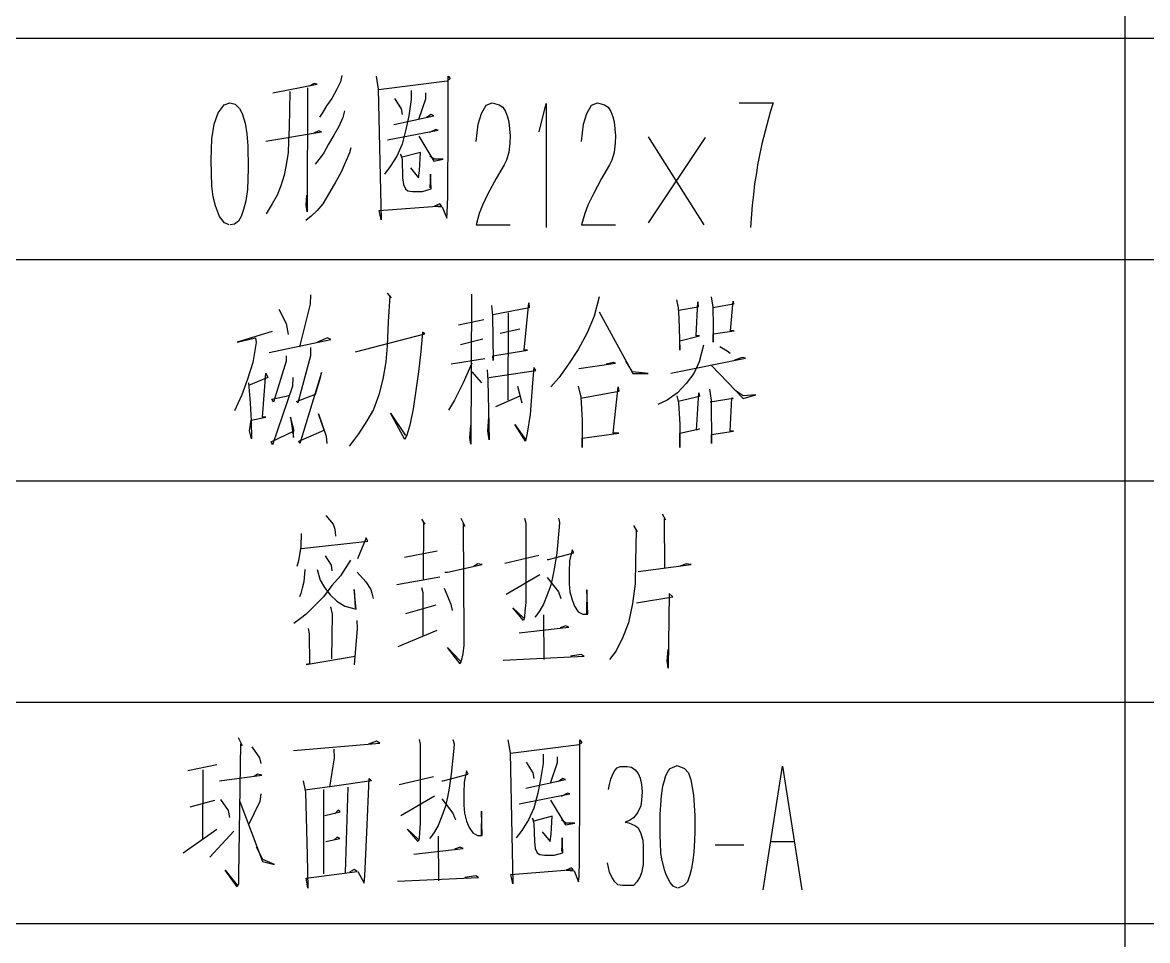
# Model space of a CAD drawing. Extents: x 0 to 2376, y 0 to 3364.
# Drawn here: x 1836.5 to 1978.8, y 961.8 to 1078 of the extents above; entities that cross this region are included whole.
import ezdxf

# ---------------------------------------------------------------- set-up
doc = ezdxf.new("R2010")
doc.units = 0
doc.header["$MEASUREMENT"] = 0
doc.layers.add('6', color=7, linetype='Continuous')
doc.layers.add('9', color=7, linetype='Continuous')

# ---------------------------------------------------------------- blocks, each defined once
blk = doc.blocks.new('BLKENT225')
at = {"layer": '9', "color": 2, "linetype": 'Continuous'}
for p, q in [((1863.79, 987.529), (1864.31, 986.51)), ((1864.1, 986.745), (1863.84, 970.118)), ((1864.31, 986.51), (1864.1, 986.745)), ((1865.52, 986.353), (1866.51, 984.941)), ((1870.8, 985.882), (1881.73, 986.824)), ((1881.31, 987.059), (1880.31, 986.667)), ((1881.73, 986.824), (1881.31, 987.059)), ((1886.69, 987.294), (1886.85, 986.667)), ((1886.85, 986.667), (1886.85, 976.627)), ((1890.98, 987.294), (1891.14, 986.745)), ((1891.14, 986.745), (1891.09, 986.196)), ((1897.93, 987.216), (1898.2, 985.569)), ((1906.93, 986.588), (1898.25, 985.49)), ((1907.29, 986.902), (1906.93, 986.588)), ((1907.03, 980.706), (1907.03, 987.216)), ((1907.03, 987.216), (1907.29, 986.902)), ((1866.51, 984.941), (1866.67, 984.235)), ((1875.97, 984.941), (1875.35, 981.255)), ((1875.92, 986.039), (1875.97, 984.941)), ((1891.09, 986.196), (1890.77, 982.902)), ((1898.2, 985.569), (1898.56, 969.02)), ((1902.38, 985.412), (1902.38, 984.235)), ((1904.16, 985.098), (1904.16, 984.314)), ((1861.12, 984.078), (1857.46, 983.294)), ((1859.35, 974.667), (1859.4, 983.451)), ((1900.24, 984.392), (1901.07, 983.059)), ((1902.38, 984.235), (1902.07, 982.196)), ((1904.16, 984.314), (1903.27, 981.725)), ((1911.45, 983.36), (1911.76, 983.68)), ((1911.76, 983.68), (1912.13, 983.84)), ((1912.13, 983.84), (1913.02, 983.84)), ((1913.02, 983.84), (1913.57, 983.76)), ((1913.57, 983.76), (1914.04, 983.44)), ((1914.04, 983.44), (1914.41, 982.96)), ((1918.2, 983.28), (1918.46, 983.6)), ((1918.46, 983.6), (1919.35, 984)), ((1919.35, 984), (1920.29, 983.6)), ((1920.29, 983.6), (1920.76, 983.04)), ((1930.22, 968.24), (1932.65, 983.92)), ((1932.65, 983.92), (1935.11, 968.24)), ((1861.44, 982.039), (1866.82, 982.745)), ((1866.25, 982.902), (1865.83, 982.588)), ((1866.82, 982.745), (1866.25, 982.902)), ((1872.05, 982.039), (1872.31, 980.627)), ((1880.68, 982.039), (1875.71, 981.333)), ((1880.1, 975.529), (1880.37, 982.353)), ((1880.37, 982.353), (1880.68, 982.039)), ((1884.18, 981.569), (1888.52, 982.588)), ((1889.57, 982.039), (1889.73, 982.039)), ((1889.73, 982.039), (1892.92, 982.902)), ((1890.77, 982.902), (1890.51, 981.098)), ((1892.71, 983.294), (1892.39, 981.882)), ((1892.92, 982.902), (1892.71, 983.294)), ((1900.18, 981.098), (1905.2, 982.196)), ((1901.07, 983.059), (1901.23, 982.353)), ((1902.07, 982.196), (1901.7, 980.471)), ((1904.89, 982.353), (1904.31, 981.961)), ((1905.2, 982.196), (1904.89, 982.353)), ((1910.8, 981.6), (1910.95, 982.24)), ((1910.95, 982.24), (1911.22, 982.88)), ((1911.22, 982.88), (1911.45, 983.36)), ((1914.41, 982.96), (1914.67, 982.4)), ((1914.67, 982.4), (1914.85, 981.6)), ((1917.54, 981.36), (1917.73, 982.08)), ((1917.73, 982.08), (1917.91, 982.72)), ((1917.91, 982.72), (1918.2, 983.28)), ((1920.76, 983.04), (1921.05, 982.16)), ((1921.05, 982.16), (1921.41, 980.24)), ((1875.71, 981.333), (1872.26, 980.863)), ((1872.31, 980.627), (1872.52, 972.627)), ((1874.61, 980.941), (1874.61, 970.275)), ((1877.7, 981.255), (1877.33, 970.431)), ((1890.51, 981.098), (1890.3, 980)), ((1892.39, 981.882), (1892.34, 980.549)), ((1892.34, 980.549), (1892.34, 978.98)), ((1906.98, 971.922), (1907.03, 980.706)), ((1910.64, 980.96), (1910.8, 981.6)), ((1914.85, 981.6), (1914.93, 980.64)), ((1914.93, 980.64), (1914.85, 979.6)), ((1917.36, 980.16), (1917.54, 981.36)), ((1857.73, 978.745), (1860.86, 979.608)), ((1861.59, 979.686), (1862.54, 978.275)), ((1864, 979.451), (1866.88, 971.843)), ((1866.56, 979.451), (1865.1, 976.471)), ((1866.67, 980.392), (1866.56, 979.451)), ((1884.39, 977.647), (1888.63, 980.157)), ((1889.57, 979.765), (1890.98, 977.961)), ((1890.3, 980), (1890.04, 978.824)), ((1899.35, 979.137), (1905.78, 980.392)), ((1901.7, 980.471), (1901.23, 978.588)), ((1903.32, 979.608), (1905.2, 976.471)), ((1905.46, 980.471), (1904.68, 980.078)), ((1905.78, 980.392), (1905.46, 980.471)), ((1914.85, 979.6), (1914.75, 978.88)), ((1917.2, 977.84), (1917.36, 980.16)), ((1921.41, 980.24), (1921.57, 977.68)), ((1862.54, 978.275), (1862.69, 977.412)), ((1874.77, 977.647), (1876.71, 978.118)), ((1876.44, 978.353), (1876.03, 977.882)), ((1876.71, 978.118), (1876.44, 978.353)), ((1890.04, 978.824), (1889.57, 977.569)), ((1890.98, 977.961), (1891.29, 977.098)), ((1892.34, 978.98), (1892.44, 977.961)), ((1892.44, 977.961), (1892.71, 976.941)), ((1894.59, 978.196), (1894.54, 975.137)), ((1894.69, 975.137), (1894.59, 978.196)), ((1901.23, 978.588), (1900.55, 977.098)), ((1914.33, 978), (1913.8, 977.36)), ((1914.75, 978.88), (1914.33, 978)), ((1917.2, 975.04), (1917.2, 977.84)), ((1886.85, 976.627), (1886.75, 975.529)), ((1889.1, 976.392), (1888.63, 975.608)), ((1889.57, 977.569), (1889.1, 976.392)), ((1892.71, 976.941), (1893.02, 976.157)), ((1900.55, 977.098), (1899.71, 975.765)), ((1901.23, 976.941), (1901.02, 977.333)), ((1901.02, 977.333), (1901.23, 976.706)), ((1903.53, 977.569), (1901.23, 976.941)), ((1901.23, 976.706), (1901.28, 974.353)), ((1903.42, 975.294), (1903.53, 977.569)), ((1905.26, 976.706), (1904.73, 977.098)), ((1905.2, 976.471), (1906.41, 976.706)), ((1906.41, 976.706), (1905.26, 976.706)), ((1913.33, 977.04), (1912.76, 976.8)), ((1912.76, 976.8), (1913.23, 976.72)), ((1913.23, 976.72), (1913.99, 976.4)), ((1913.8, 977.36), (1913.33, 977.04)), ((1913.99, 976.4), (1914.35, 976.16)), ((1921.57, 977.68), (1921.57, 975.6)), ((1856.84, 972.941), (1861.12, 975.922)), ((1860.24, 972.392), (1863.27, 975.686)), ((1876.34, 974.902), (1875.97, 974.588)), ((1876.65, 974.745), (1876.34, 974.902)), ((1879.84, 970.039), (1880.1, 975.529)), ((1886.59, 974.353), (1885.23, 975.922)), ((1885.23, 975.922), (1886.59, 974.667)), ((1886.75, 975.529), (1886.69, 974.745)), ((1888.26, 975.059), (1888, 974.745)), ((1888.63, 975.608), (1888.26, 975.059)), ((1889.1, 975.059), (1889.15, 969.412)), ((1893.02, 976.157), (1893.49, 975.451)), ((1893.49, 975.451), (1894.07, 975.137)), ((1894.07, 975.137), (1894.69, 975.137)), ((1899.71, 975.765), (1898.98, 974.824)), ((1902.27, 975.608), (1903.27, 974.353)), ((1903.27, 974.353), (1903.42, 975.294)), ((1914.35, 976.16), (1914.69, 975.52)), ((1914.69, 975.52), (1914.98, 974.56)), ((1917.23, 974.24), (1917.2, 975.04)), ((1921.57, 975.6), (1921.54, 974.48)), ((1866.93, 972.078), (1866.14, 973.647)), ((1874.88, 974.353), (1876.65, 974.745)), ((1886.01, 972.784), (1892.29, 973.49)), ((1886.69, 974.745), (1886.59, 974.353)), ((1891.87, 973.647), (1891.19, 973.412)), ((1892.29, 973.49), (1891.87, 973.647)), ((1901.28, 974.353), (1901.39, 973.49)), ((1901.39, 973.49), (1901.65, 972.941)), ((1904.78, 974.824), (1904.73, 973.098)), ((1904.89, 972.941), (1904.78, 974.824)), ((1914.98, 974.56), (1915.06, 973.68)), ((1915.06, 973.68), (1915.06, 972.16)), ((1917.28, 972.88), (1917.23, 974.24)), ((1921.54, 974.48), (1921.44, 973.04)), ((1927.79, 973.92), (1924.16, 973.92)), ((1934.09, 974.32), (1931.14, 974.32)), ((1868.39, 971.451), (1866.93, 972.078)), ((1872.52, 972.627), (1872.63, 968.471)), ((1901.65, 972.941), (1901.96, 972.706)), ((1901.96, 972.706), (1902.54, 972.627)), ((1902.54, 972.627), (1903.79, 972.627)), ((1903.79, 972.627), (1904.89, 972.941)), ((1915.06, 972.16), (1915.03, 971.44)), ((1917.41, 972.16), (1917.28, 972.88)), ((1917.73, 970.8), (1917.41, 972.16)), ((1921.44, 973.04), (1921.31, 972)), ((1863.69, 968.627), (1862.17, 970.745)), ((1862.17, 970.745), (1863.69, 968.863)), ((1866.88, 971.843), (1868.39, 971.451)), ((1872.42, 969.725), (1878.85, 970.588)), ((1878.48, 970.824), (1877.91, 970.51)), ((1878.85, 970.588), (1878.48, 970.824)), ((1878.95, 970.588), (1879.74, 969.098)), ((1898.3, 970.196), (1906.2, 970.824)), ((1905.99, 971.059), (1905.31, 970.745)), ((1905.31, 970.745), (1906.3, 970.667)), ((1906.2, 970.824), (1905.99, 971.059)), ((1906.3, 970.667), (1906.88, 969.255)), ((1906.93, 969.961), (1906.98, 971.922)), ((1910.8, 970.48), (1910.54, 971.68)), ((1915.03, 971.44), (1914.85, 970.4)), ((1917.93, 970.16), (1917.73, 970.8)), ((1921.15, 970.96), (1920.94, 970.16)), ((1921.31, 972), (1921.15, 970.96)), ((1863.84, 970.118), (1863.84, 969.02)), ((1872.63, 968.471), (1872.42, 969.725)), ((1879.74, 969.098), (1879.84, 970.039)), ((1883.97, 969.333), (1894.22, 969.804)), ((1893.86, 970.039), (1892.5, 969.804)), ((1894.22, 969.804), (1893.86, 970.039)), ((1898.56, 969.02), (1898.3, 970.196)), ((1906.88, 969.255), (1906.93, 969.961)), ((1911.06, 969.84), (1910.8, 970.48)), ((1911.45, 969.28), (1911.06, 969.84)), ((1911.84, 968.88), (1911.45, 969.28)), ((1914.25, 969.28), (1913.8, 968.8)), ((1914.61, 969.84), (1914.25, 969.28)), ((1914.85, 970.4), (1914.61, 969.84)), ((1918.46, 969.2), (1917.93, 970.16)), ((1918.85, 968.72), (1918.46, 969.2)), ((1920.63, 969.28), (1920.18, 968.8)), ((1920.94, 970.16), (1920.63, 969.28)), ((1863.84, 969.02), (1863.69, 968.627)), ((1912.44, 968.8), (1911.84, 968.88)), ((1913.8, 968.8), (1912.44, 968.8)), ((1919.37, 968.48), (1918.85, 968.72)), ((1920.18, 968.8), (1919.48, 968.48))]:
    blk.add_line(p, q, dxfattribs=at)
blk = doc.blocks.new('BLKENT226')
at = {"layer": '9', "color": 2, "linetype": 'Continuous'}
for p, q in [((1874.88, 1015.61), (1875.82, 1014.51)), ((1887.01, 1015.14), (1887.42, 1014.51)), ((1887.27, 1014.75), (1887.22, 1007.45)), ((1887.42, 1014.51), (1887.27, 1014.75)), ((1891.97, 1015.29), (1892.5, 1014.27)), ((1900.03, 1015.29), (1900.18, 1014.67)), ((1904.31, 1015.29), (1904.47, 1014.75)), ((1904.47, 1014.75), (1904.42, 1014.2)), ((1917.44, 1015.84), (1917.86, 1015.06)), ((1917.86, 1015.06), (1917.7, 1015.22)), ((1917.7, 1015.22), (1917.75, 1008.94)), ((1871.79, 1013.33), (1871.74, 1011.69)), ((1875.82, 1014.51), (1876.03, 1013.88)), ((1876.03, 1013.88), (1876.13, 1013.02)), ((1892.5, 1014.27), (1892.29, 1014.59)), ((1892.29, 1014.59), (1892.34, 1000.39)), ((1900.18, 1014.67), (1900.18, 1004.63)), ((1904.42, 1014.2), (1904.1, 1010.9)), ((1913.83, 1014.35), (1914.3, 1013.57)), ((1914.14, 1013.73), (1914.09, 1009.8)), ((1914.3, 1013.57), (1914.14, 1013.73)), ((1871.84, 1011.45), (1880.21, 1012.39)), ((1880, 1012.78), (1878.9, 1010.12)), ((1880.21, 1012.39), (1880, 1012.78)), ((1871.74, 1011.69), (1871.42, 1009.88)), ((1874.82, 1010.51), (1875.56, 1009.33)), ((1884.86, 1010.35), (1888.99, 1011.14)), ((1897.52, 1009.57), (1901.86, 1010.59)), ((1903.06, 1010.04), (1906.25, 1010.9)), ((1904.1, 1010.9), (1903.84, 1009.1)), ((1906.04, 1011.29), (1905.73, 1009.88)), ((1906.25, 1010.9), (1906.04, 1011.29)), ((1871.42, 1009.88), (1871.22, 1009.18)), ((1875.56, 1009.33), (1875.66, 1008.63)), ((1878.01, 1009.96), (1876.76, 1008)), ((1890.3, 1008.47), (1894.69, 1009.41)), ((1894.12, 1009.49), (1893.59, 1009.18)), ((1894.69, 1009.41), (1894.12, 1009.49)), ((1902.9, 1010.04), (1903.06, 1010.04)), ((1903.84, 1009.1), (1903.63, 1008)), ((1905.73, 1009.88), (1905.67, 1008.55)), ((1914.09, 1009.8), (1914.04, 1006.98)), ((1914.41, 1008.55), (1921.1, 1009.41)), ((1920.47, 1009.49), (1919.58, 1009.18)), ((1921.1, 1009.41), (1920.47, 1009.49)), ((1872.26, 1008.78), (1872.1, 1007.22)), ((1873.78, 1008.78), (1874.2, 1007.45)), ((1876.76, 1008), (1875.66, 1006.75)), ((1878.85, 1008.47), (1879.95, 1007.22)), ((1883.87, 1006.9), (1889.31, 1007.84)), ((1889.93, 1008.47), (1890.3, 1008.47)), ((1897.73, 1005.65), (1901.96, 1008.16)), ((1902.9, 1007.76), (1904.31, 1005.96)), ((1903.63, 1008), (1903.37, 1006.82)), ((1905.67, 1008.55), (1905.67, 1006.98)), ((1871.9, 1006.43), (1871.74, 1005.73)), ((1872.1, 1007.22), (1871.9, 1006.43)), ((1874.2, 1007.45), (1874.72, 1006.51)), ((1875.66, 1006.75), (1874.61, 1005.33)), ((1874.72, 1006.51), (1875.45, 1005.57)), ((1878.75, 1003.76), (1878.48, 1006.27)), ((1878.48, 1006.27), (1878.59, 1003.92)), ((1879.95, 1007.22), (1880.58, 1006.27)), ((1880.58, 1006.27), (1880.73, 1005.8)), ((1887.01, 1006.51), (1887.16, 1005.88)), ((1889.88, 1006.43), (1890.72, 1004.39)), ((1903.37, 1006.82), (1902.9, 1005.57)), ((1905.67, 1006.98), (1905.78, 1005.96)), ((1907.92, 1006.2), (1907.87, 1003.14)), ((1908.03, 1003.14), (1907.92, 1006.2)), ((1914.04, 1006.98), (1913.67, 1004.47)), ((1871.74, 1005.73), (1871.58, 1005.33)), ((1874.61, 1005.33), (1873.41, 1004.16)), ((1875.45, 1005.57), (1876.29, 1004.78)), ((1876.29, 1004.78), (1877.28, 1004.16)), ((1880.73, 1005.8), (1880.89, 1005.1)), ((1887.16, 1005.88), (1887.16, 1000.31)), ((1902.9, 1005.57), (1902.43, 1004.39)), ((1904.31, 1005.96), (1904.63, 1005.1)), ((1905.78, 1005.96), (1906.04, 1004.94)), ((1906.04, 1004.94), (1906.35, 1004.16)), ((1914.2, 1004.55), (1918.8, 1005.33)), ((1918.33, 1005.73), (1918.22, 996.31)), ((1918.8, 1005.33), (1918.33, 1005.73)), ((1873.41, 1004.16), (1872.42, 1003.14)), ((1875.5, 1004.08), (1875.71, 1003.14)), ((1877.28, 1004.16), (1878.12, 1003.92)), ((1878.12, 1003.92), (1878.75, 1003.76)), ((1885.02, 1003.22), (1888.84, 1004.31)), ((1890.72, 1004.39), (1890.88, 1003.61)), ((1899.92, 1002.35), (1898.56, 1003.92)), ((1898.56, 1003.92), (1899.92, 1002.67)), ((1900.08, 1003.53), (1900.03, 1002.75)), ((1900.18, 1004.63), (1900.08, 1003.53)), ((1901.96, 1003.61), (1901.59, 1003.06)), ((1902.43, 1004.39), (1901.96, 1003.61)), ((1906.35, 1004.16), (1906.82, 1003.45)), ((1906.82, 1003.45), (1907.4, 1003.14)), ((1913.67, 1004.47), (1913.2, 1002.04)), ((1871.69, 1002.59), (1870.85, 1001.96)), ((1872.42, 1003.14), (1871.69, 1002.59)), ((1875.71, 1003.14), (1875.61, 997.49)), ((1878.8, 1002.35), (1878.85, 1001.33)), ((1900.03, 1002.75), (1899.92, 1002.35)), ((1901.59, 1003.06), (1901.33, 1002.75)), ((1902.43, 1003.06), (1902.48, 997.41)), ((1907.4, 1003.14), (1908.03, 1003.14)), ((1913.2, 1002.04), (1912.47, 1000.24)), ((1872.68, 1001.33), (1872.78, 1000.63)), ((1872.78, 1000.63), (1872.84, 996.86)), ((1878.85, 1001.33), (1878.48, 996.71)), ((1884.03, 999.06), (1888.99, 1001.1)), ((1899.35, 1000.78), (1905.62, 1001.49)), ((1905.2, 1001.65), (1904.52, 1001.41)), ((1905.62, 1001.49), (1905.2, 1001.65)), ((1892.34, 999.22), (1892.24, 998.12)), ((1892.34, 1000.39), (1892.34, 999.22)), ((1912.47, 1000.24), (1911.63, 998.51)), ((1872.42, 996.78), (1878.59, 997.8)), ((1891.87, 996.86), (1890.3, 998.9)), ((1890.3, 998.9), (1891.92, 997.18)), ((1892.24, 998.12), (1892.08, 997.41)), ((1897.31, 997.33), (1907.56, 997.8)), ((1907.19, 998.04), (1905.83, 997.8)), ((1907.56, 997.8), (1907.19, 998.04)), ((1911.63, 998.51), (1910.8, 997.41)), ((1918.07, 997.25), (1918.22, 998.67)), ((1872.84, 996.86), (1872.42, 996.78)), ((1892.08, 997.41), (1891.87, 996.86)), ((1918.22, 996.31), (1918.07, 997.25))]:
    blk.add_line(p, q, dxfattribs=at)
blk = doc.blocks.new('BLKENT227')
at = {"layer": '9', "color": 2, "linetype": 'Continuous'}
for p, q in [((1872.97, 1043.53), (1872.92, 1042.35)), ((1882.64, 1043.76), (1883.16, 1043.14)), ((1883.01, 1043.37), (1882.8, 1040.16)), ((1883.16, 1043.14), (1883.01, 1043.37)), ((1893.31, 1043.61), (1893.25, 1024.63)), ((1909.46, 1043.29), (1908.84, 1040.86)), ((1923.63, 1043.29), (1923.84, 1041.96)), ((1872.92, 1042.35), (1871.56, 1036.94)), ((1895.87, 1042.2), (1895.97, 1040.94)), ((1900.63, 1041.88), (1896.03, 1041.02)), ((1900, 1036.55), (1900.58, 1042.51)), ((1900.58, 1042.51), (1900.63, 1041.88)), ((1919.24, 1042.9), (1919.45, 1041.88)), ((1919.45, 1041.88), (1919.56, 1040.63)), ((1922.01, 1041.96), (1919.5, 1041.57)), ((1921.75, 1038.35), (1921.96, 1042.67)), ((1921.96, 1042.67), (1922.01, 1041.96)), ((1926.46, 1042.35), (1923.84, 1041.88)), ((1923.84, 1041.96), (1923.9, 1039.61)), ((1926.09, 1038.98), (1926.41, 1042.75)), ((1926.41, 1042.75), (1926.46, 1042.35)), ((1868.94, 1041.73), (1869.88, 1039.92)), ((1894.88, 1040.39), (1891.69, 1039.69)), ((1895.97, 1040.94), (1896.08, 1035.22)), ((1897.96, 1041.25), (1897.91, 1030.2)), ((1908.84, 1040.86), (1907.95, 1038.75)), ((1909.46, 1041.41), (1913.75, 1033.57)), ((1919.56, 1040.63), (1919.66, 1036.55)), ((1868.1, 1038.9), (1863.66, 1037.57)), ((1869.88, 1039.92), (1870.14, 1038.51)), ((1882.8, 1040.16), (1882.64, 1037.1)), ((1896.97, 1038.67), (1899.42, 1039.22)), ((1923.9, 1039.61), (1923.9, 1037.57)), ((1923.9, 1038.59), (1926.56, 1038.98)), ((1926.56, 1038.98), (1926.09, 1038.98)), ((1863.66, 1037.57), (1866.01, 1038.12)), ((1866.07, 1037.49), (1865.65, 1034.98)), ((1866.01, 1038.12), (1866.07, 1037.49)), ((1867.74, 1036.24), (1875.53, 1037.88)), ((1875.11, 1038.12), (1873.86, 1037.57)), ((1875.37, 1037.96), (1875.11, 1038.12)), ((1875.53, 1037.88), (1875.37, 1037.96)), ((1878.67, 1036.31), (1887.4, 1038.59)), ((1887.14, 1038.82), (1886.93, 1036.39)), ((1887.4, 1038.59), (1887.14, 1038.82)), ((1891.95, 1037.25), (1894.77, 1037.96)), ((1907.95, 1038.75), (1906.8, 1036.63)), ((1919.66, 1037.73), (1922.17, 1038.35)), ((1919.66, 1036.55), (1919.66, 1037.73)), ((1922.17, 1038.35), (1921.75, 1038.35)), ((1923.9, 1037.57), (1923.9, 1038.59)), ((1872.97, 1036.86), (1872.97, 1035.84)), ((1882.64, 1037.1), (1882.48, 1035.06)), ((1886.93, 1036.39), (1886.61, 1033.8)), ((1896.03, 1035.84), (1900.42, 1036.55)), ((1900.42, 1036.55), (1900, 1036.55)), ((1906.8, 1036.63), (1905.59, 1034.75)), ((1922.69, 1037.18), (1922.12, 1035.06)), ((1924.73, 1037.02), (1925.67, 1036.47)), ((1925.67, 1036.47), (1926.04, 1036.16)), ((1865.65, 1034.98), (1864.97, 1032.86)), ((1869.88, 1035.14), (1868.26, 1029.96)), ((1869.88, 1035.84), (1869.88, 1035.14)), ((1872.97, 1035.84), (1871.35, 1029.88)), ((1882.48, 1035.06), (1882.12, 1032.86)), ((1895.03, 1035.45), (1890.75, 1034.75)), ((1893.36, 1034.9), (1892.26, 1032.39)), ((1896.08, 1035.22), (1896.03, 1035.84)), ((1905.59, 1034.75), (1904.39, 1033.02)), ((1906.9, 1034.2), (1911.56, 1034.9)), ((1911.29, 1034.98), (1910.35, 1034.75)), ((1911.56, 1034.9), (1911.29, 1034.98)), ((1913.7, 1033.8), (1912.86, 1035.14)), ((1918.56, 1033.65), (1927.97, 1035.53)), ((1922.12, 1035.06), (1921.44, 1033.57)), ((1927.56, 1035.61), (1926.61, 1035.29)), ((1927.97, 1035.53), (1927.56, 1035.61)), ((1866.9, 1028.08), (1867.32, 1033.65)), ((1867.32, 1033.65), (1867.58, 1033.1)), ((1874.33, 1033.73), (1871.61, 1024.71)), ((1874.22, 1033.1), (1874.33, 1033.73)), ((1886.61, 1033.8), (1886.3, 1031.45)), ((1893.36, 1033.8), (1894.61, 1032.39)), ((1895.29, 1034.04), (1895.4, 1032.71)), ((1895.5, 1033.1), (1901.46, 1033.96)), ((1901.2, 1034.35), (1901.05, 1032.39)), ((1901.46, 1033.96), (1901.2, 1034.35)), ((1915.69, 1033.57), (1913.7, 1033.8)), ((1913.75, 1033.57), (1915.69, 1033.57)), ((1921.44, 1033.57), (1920.5, 1032.31)), ((1923.69, 1034.59), (1927.71, 1030.43)), ((1864.97, 1032.86), (1864.29, 1030.9)), ((1867.58, 1033.1), (1865.12, 1032.08)), ((1865.12, 1032.39), (1865.33, 1029.88)), ((1870.67, 1032), (1868.16, 1024.55)), ((1870.72, 1033.1), (1870.67, 1032)), ((1873.59, 1030.98), (1874.22, 1033.1)), ((1882.12, 1032.86), (1881.59, 1030.9)), ((1892.26, 1032.39), (1891.16, 1030.2)), ((1895.4, 1032.71), (1895.56, 1025.18)), ((1899.16, 1032), (1899.69, 1029.88)), ((1901.05, 1032.39), (1900.73, 1028.39)), ((1904.39, 1033.02), (1903.35, 1031.92)), ((1906.8, 1032), (1907.16, 1030.59)), ((1911.24, 1026.04), (1911.87, 1031.92)), ((1911.87, 1031.92), (1911.97, 1031.29)), ((1920.5, 1032.31), (1919.4, 1031.14)), ((1864.29, 1030.9), (1863.35, 1028.86)), ((1868.05, 1030.35), (1870.25, 1030.82)), ((1871.19, 1030.04), (1873.59, 1030.98)), ((1881.59, 1030.9), (1880.92, 1029.02)), ((1886.3, 1031.45), (1885.93, 1029.1)), ((1896.39, 1029.41), (1899.48, 1030.75)), ((1911.97, 1031.29), (1907.16, 1030.43)), ((1907.16, 1030.59), (1907.32, 1027.69)), ((1919.4, 1031.14), (1918.09, 1030.2)), ((1919.29, 1030.75), (1919.5, 1029.88)), ((1922.17, 1030.67), (1919.45, 1030.04)), ((1921.8, 1026.43), (1922.07, 1031.14)), ((1922.07, 1031.14), (1922.17, 1030.67)), ((1923.42, 1031.61), (1923.63, 1030.2)), ((1926.41, 1030.43), (1923.53, 1029.96)), ((1926.04, 1026.27), (1926.25, 1030.51)), ((1926.25, 1030.51), (1926.41, 1030.43)), ((1927.71, 1030.75), (1926.67, 1031.45)), ((1927.71, 1030.43), (1929.28, 1030.9)), ((1929.28, 1030.9), (1927.71, 1030.75)), ((1865.33, 1029.88), (1865.44, 1027.61)), ((1868.26, 1029.96), (1868.05, 1030.35)), ((1871.35, 1029.88), (1871.19, 1030.04)), ((1880.92, 1029.02), (1880.08, 1027.61)), ((1885.93, 1029.1), (1885.52, 1027.06)), ((1891.16, 1030.2), (1890.43, 1028.94)), ((1918.09, 1030.2), (1916.89, 1029.65)), ((1919.5, 1029.88), (1919.66, 1027.14)), ((1923.63, 1030.2), (1923.69, 1024.71)), ((1865.23, 1026.35), (1865.44, 1027.69)), ((1865.44, 1027.69), (1867.32, 1028.08)), ((1865.44, 1027.61), (1865.49, 1025.33)), ((1867.32, 1028.08), (1866.9, 1028.08)), ((1870.88, 1026.35), (1870.41, 1028.08)), ((1870.41, 1028.08), (1870.82, 1025.49)), ((1874.69, 1026.43), (1873.96, 1028.47)), ((1873.96, 1028.47), (1874.95, 1025.65)), ((1880.08, 1027.61), (1879.03, 1025.96)), ((1884.89, 1025.25), (1883.06, 1028.55)), ((1883.06, 1028.55), (1884.99, 1025.73)), ((1895.4, 1026.35), (1895.5, 1028.08)), ((1900.73, 1028.39), (1900.37, 1026.04)), ((1907.32, 1027.69), (1907.32, 1024.24)), ((1865.49, 1025.33), (1865.23, 1026.35)), ((1868, 1024.94), (1870.88, 1026.35)), ((1870.82, 1025.49), (1870.82, 1026.35)), ((1871.5, 1025.02), (1874.69, 1026.43)), ((1885.52, 1027.06), (1885.15, 1025.8)), ((1893.1, 1025.41), (1893.25, 1027.06)), ((1895.56, 1025.18), (1895.4, 1026.35)), ((1900.16, 1025.02), (1898.8, 1027.14)), ((1898.8, 1027.14), (1900.16, 1025.25)), ((1919.66, 1027.14), (1919.66, 1026.75)), ((1919.66, 1026.75), (1919.66, 1024.24)), ((1919.66, 1026.04), (1922.17, 1026.59)), ((1922.17, 1026.59), (1921.8, 1026.43)), ((1923.69, 1025.88), (1926.46, 1026.27)), ((1926.46, 1026.27), (1926.04, 1026.27)), ((1868.16, 1024.55), (1868, 1024.94)), ((1871.61, 1024.71), (1871.5, 1025.02)), ((1874.95, 1025.65), (1875.01, 1024.71)), ((1878.41, 1025.1), (1877.83, 1024.39)), ((1879.03, 1025.96), (1878.41, 1025.1)), ((1885.15, 1025.8), (1884.89, 1025.25)), ((1893.25, 1024.63), (1893.1, 1025.41)), ((1900.37, 1026.04), (1900.16, 1025.02)), ((1907.32, 1025.41), (1911.97, 1026.04)), ((1907.32, 1024.24), (1907.32, 1025.41)), ((1911.97, 1026.04), (1911.24, 1026.04)), ((1919.66, 1024.24), (1919.66, 1026.04)), ((1923.69, 1024.71), (1923.69, 1025.88))]:
    blk.add_line(p, q, dxfattribs=at)
blk = doc.blocks.new('BLKENT228')
at = {"layer": '9', "color": 2, "linetype": 'Continuous'}
for p, q in [((1873.42, 1070.27), (1872.8, 1069.96)), ((1873.79, 1070.2), (1873.42, 1070.27)), ((1876.77, 1070.51), (1876.3, 1069.57)), ((1876.93, 1071.29), (1876.77, 1070.51)), ((1881.27, 1071.22), (1881.53, 1069.57)), ((1890.26, 1070.59), (1881.58, 1069.49)), ((1890.63, 1070.9), (1890.26, 1070.59)), ((1890.37, 1064.71), (1890.37, 1071.22)), ((1890.37, 1071.22), (1890.63, 1070.9)), ((1868.2, 1069.1), (1873.79, 1070.2)), ((1870.34, 1069.25), (1870.24, 1064.71)), ((1872.59, 1069.73), (1872.54, 1054.04)), ((1876.3, 1069.57), (1875.67, 1068.39)), ((1881.53, 1069.57), (1881.9, 1053.02)), ((1885.71, 1069.41), (1885.71, 1068.24)), ((1887.49, 1069.1), (1887.49, 1068.31)), ((1861.29, 1066.56), (1862.05, 1067.6)), ((1862.05, 1067.6), (1862.76, 1067.84)), ((1862.76, 1067.84), (1863.41, 1067.68)), ((1863.41, 1067.68), (1863.96, 1067.12)), ((1874.99, 1067.45), (1874.52, 1066.67)), ((1875.67, 1068.39), (1874.99, 1067.45)), ((1883.57, 1068.39), (1884.41, 1067.06)), ((1885.71, 1068.24), (1885.4, 1066.2)), ((1887.49, 1068.31), (1886.6, 1065.73)), ((1894.58, 1066.48), (1895.18, 1067.52)), ((1895.18, 1067.52), (1895.93, 1067.84)), ((1895.93, 1067.84), (1896.82, 1067.6)), ((1896.82, 1067.6), (1897.29, 1067.28)), ((1901.87, 1064.16), (1902.76, 1067.76)), ((1902.76, 1067.76), (1902.76, 1052.08)), ((1907.91, 1066.48), (1908.51, 1067.52)), ((1908.51, 1067.52), (1909.27, 1067.84)), ((1909.27, 1067.84), (1910.16, 1067.6)), ((1910.16, 1067.6), (1910.63, 1067.28)), ((1927.18, 1067.84), (1931.49, 1067.84)), ((1931.49, 1067.84), (1931.12, 1066.64)), ((1860.77, 1065.12), (1861.29, 1066.56)), ((1863.96, 1067.12), (1864.3, 1066.48)), ((1864.3, 1066.48), (1864.69, 1065.28)), ((1874.52, 1066.67), (1874.1, 1066.04)), ((1877.03, 1065.96), (1876.56, 1064.86)), ((1877.24, 1066.82), (1877.03, 1065.96)), ((1883.52, 1065.1), (1888.54, 1066.2)), ((1884.41, 1067.06), (1884.56, 1066.35)), ((1885.4, 1066.2), (1885.03, 1064.47)), ((1888.22, 1066.35), (1887.65, 1065.96)), ((1888.54, 1066.2), (1888.22, 1066.35)), ((1894.16, 1065.12), (1894.58, 1066.48)), ((1897.29, 1067.28), (1897.63, 1066.72)), ((1897.63, 1066.72), (1897.87, 1066.08)), ((1897.87, 1066.08), (1898.03, 1065.44)), ((1907.49, 1065.12), (1907.91, 1066.48)), ((1910.63, 1067.28), (1910.97, 1066.72)), ((1910.97, 1066.72), (1911.2, 1066.08)), ((1911.2, 1066.08), (1911.36, 1065.44)), ((1931.12, 1066.64), (1930.68, 1065.04)), ((1860.48, 1063.28), (1860.77, 1065.12)), ((1864.69, 1065.28), (1864.9, 1063.92)), ((1870.24, 1064.71), (1870.18, 1062.98)), ((1876.56, 1064.86), (1875.93, 1063.76)), ((1890.31, 1055.92), (1890.37, 1064.71)), ((1893.9, 1062.96), (1894.16, 1065.12)), ((1898.03, 1065.44), (1898.21, 1063.68)), ((1907.23, 1062.96), (1907.49, 1065.12)), ((1911.36, 1065.44), (1911.54, 1063.68)), ((1930.68, 1065.04), (1930.05, 1062.64)), ((1860.41, 1060.56), (1860.48, 1063.28)), ((1864.9, 1063.92), (1865.03, 1062.4)), ((1867.31, 1062.98), (1874.37, 1064.16)), ((1874, 1064.31), (1873.37, 1064)), ((1874.37, 1064.16), (1874, 1064.31)), ((1875.93, 1063.76), (1875.25, 1062.59)), ((1882.68, 1063.14), (1889.11, 1064.39)), ((1885.03, 1064.47), (1884.56, 1062.59)), ((1886.65, 1063.61), (1888.54, 1060.47)), ((1888.8, 1064.47), (1888.01, 1064.08)), ((1889.11, 1064.39), (1888.8, 1064.47)), ((1898.21, 1063.68), (1898.16, 1062.72)), ((1911.54, 1063.68), (1911.49, 1062.72)), ((1922.76, 1052.4), (1915.7, 1063.52)), ((1915.7, 1052.64), (1922.92, 1063.44)), ((1865.03, 1062.4), (1865.06, 1059.52)), ((1870.18, 1062.98), (1870.13, 1061.57)), ((1875.25, 1062.59), (1874.63, 1061.49)), ((1878.08, 1062.12), (1877.87, 1061.49)), ((1884.56, 1062.59), (1883.88, 1061.1)), ((1898.16, 1062.72), (1898.05, 1061.6)), ((1911.49, 1062.72), (1911.39, 1061.6)), ((1930.05, 1062.64), (1929.66, 1060.8)), ((1860.46, 1057.28), (1860.41, 1060.56)), ((1870.13, 1061.57), (1869.87, 1060)), ((1874.16, 1060.86), (1873.53, 1060.08)), ((1874.63, 1061.49), (1874.16, 1060.86)), ((1877.87, 1061.49), (1877.35, 1060.24)), ((1883.88, 1061.1), (1883.05, 1059.76)), ((1884.56, 1060.94), (1884.35, 1061.33)), ((1884.35, 1061.33), (1884.56, 1060.71)), ((1886.86, 1061.57), (1884.56, 1060.94)), ((1884.56, 1060.71), (1884.61, 1058.35)), ((1886.76, 1059.29), (1886.86, 1061.57)), ((1888.59, 1060.71), (1888.07, 1061.1)), ((1888.54, 1060.47), (1889.74, 1060.71)), ((1889.74, 1060.71), (1888.59, 1060.71)), ((1897.74, 1060.56), (1897.45, 1060)), ((1898.05, 1061.6), (1897.74, 1060.56)), ((1911.07, 1060.56), (1910.78, 1060)), ((1911.39, 1061.6), (1911.07, 1060.56)), ((1929.66, 1060.8), (1929.5, 1060)), ((1865.06, 1059.52), (1864.98, 1056.88)), ((1869.87, 1060), (1869.61, 1058.67)), ((1876.82, 1059.06), (1876.14, 1057.8)), ((1877.35, 1060.24), (1876.82, 1059.06)), ((1883.05, 1059.76), (1882.31, 1058.82)), ((1885.61, 1059.61), (1886.6, 1058.35)), ((1886.6, 1058.35), (1886.76, 1059.29)), ((1888.12, 1058.82), (1888.07, 1057.1)), ((1888.22, 1056.94), (1888.12, 1058.82)), ((1897.45, 1060), (1896.46, 1058.24)), ((1910.78, 1060), (1909.79, 1058.24)), ((1929.37, 1058.96), (1929.14, 1057.6)), ((1929.5, 1060), (1929.37, 1058.96)), ((1869.61, 1058.67), (1869.19, 1057.33)), ((1876.14, 1057.8), (1875.36, 1056.47)), ((1884.61, 1058.35), (1884.72, 1057.49)), ((1884.72, 1057.49), (1884.98, 1056.94)), ((1896.46, 1058.24), (1895.41, 1056.32)), ((1909.79, 1058.24), (1908.75, 1056.32)), ((1929.14, 1057.6), (1928.98, 1056.24)), ((1860.64, 1055.92), (1860.46, 1057.28)), ((1864.98, 1056.88), (1864.77, 1055.44)), ((1868.72, 1056.16), (1868.09, 1055.06)), ((1869.19, 1057.33), (1868.72, 1056.16)), ((1872.43, 1054.9), (1872.48, 1056.16)), ((1875.36, 1056.47), (1874.52, 1055.06)), ((1884.98, 1056.94), (1885.29, 1056.71)), ((1885.29, 1056.71), (1885.87, 1056.63)), ((1885.87, 1056.63), (1887.12, 1056.63)), ((1887.12, 1056.63), (1888.22, 1056.94)), ((1895.41, 1056.32), (1894.71, 1054.88)), ((1908.75, 1056.32), (1908.04, 1054.88)), ((1928.98, 1056.24), (1928.82, 1054.88)), ((1860.93, 1054.8), (1860.64, 1055.92)), ((1861.45, 1053.44), (1860.93, 1054.8)), ((1864.77, 1055.44), (1864.48, 1054.32)), ((1868.09, 1055.06), (1867.62, 1054.2)), ((1872.54, 1054.04), (1872.43, 1054.9)), ((1874.52, 1055.06), (1873.79, 1054.2)), ((1881.63, 1054.2), (1889.53, 1054.82)), ((1889.32, 1055.06), (1888.64, 1054.75)), ((1888.64, 1054.75), (1889.63, 1054.67)), ((1889.53, 1054.82), (1889.32, 1055.06)), ((1889.63, 1054.67), (1890.21, 1053.25)), ((1890.26, 1053.96), (1890.31, 1055.92)), ((1894.71, 1054.88), (1894.31, 1053.84)), ((1908.04, 1054.88), (1907.65, 1053.84)), ((1928.82, 1054.88), (1928.61, 1052.08)), ((1862.08, 1052.64), (1861.45, 1053.44)), ((1864.17, 1053.44), (1863.83, 1052.88)), ((1864.48, 1054.32), (1864.17, 1053.44)), ((1867.62, 1054.2), (1867.36, 1053.8)), ((1873.06, 1053.49), (1872.38, 1052.94)), ((1873.79, 1054.2), (1873.06, 1053.49)), ((1881.9, 1053.02), (1881.63, 1054.2)), ((1890.21, 1053.25), (1890.26, 1053.96)), ((1894.31, 1053.84), (1893.9, 1052.4)), ((1907.65, 1053.84), (1907.23, 1052.4)), ((1862.65, 1052.4), (1862.08, 1052.64)), ((1863.36, 1052.48), (1862.78, 1052.4)), ((1863.83, 1052.88), (1863.36, 1052.48)), ((1893.9, 1052.4), (1898.21, 1052.4)), ((1907.23, 1052.4), (1911.54, 1052.4))]:
    blk.add_line(p, q, dxfattribs=at)
blk = doc.blocks.new('BLKENT201')
at = {"layer": '9'}
for name in ['BLKENT228', 'BLKENT227', 'BLKENT226', 'BLKENT225']:
    blk.add_blockref(name, (0, 0), dxfattribs=at)
blk = doc.blocks.new('BLKENT184')
at = {"layer": '9', "color": 1, "linetype": 'Continuous'}
for p, q in [((1976, 280), (1976, 1664)), ((1616, 1076), (2336, 1076)), ((1616, 1048), (2336, 1048)), ((1616, 1020), (2336, 1020)), ((1616, 992), (2336, 992)), ((1616, 964), (2336, 964))]:
    blk.add_line(p, q, dxfattribs=at)
at = {"layer": '9'}
blk.add_blockref('BLKENT201', (0, 0), dxfattribs=at)

msp = doc.modelspace()

# ---------------------------------------------------------------- block references
at = {"layer": '6'}
msp.add_blockref('BLKENT184', (0, 0), dxfattribs=at)

doc.saveas('drawing.dxf')
